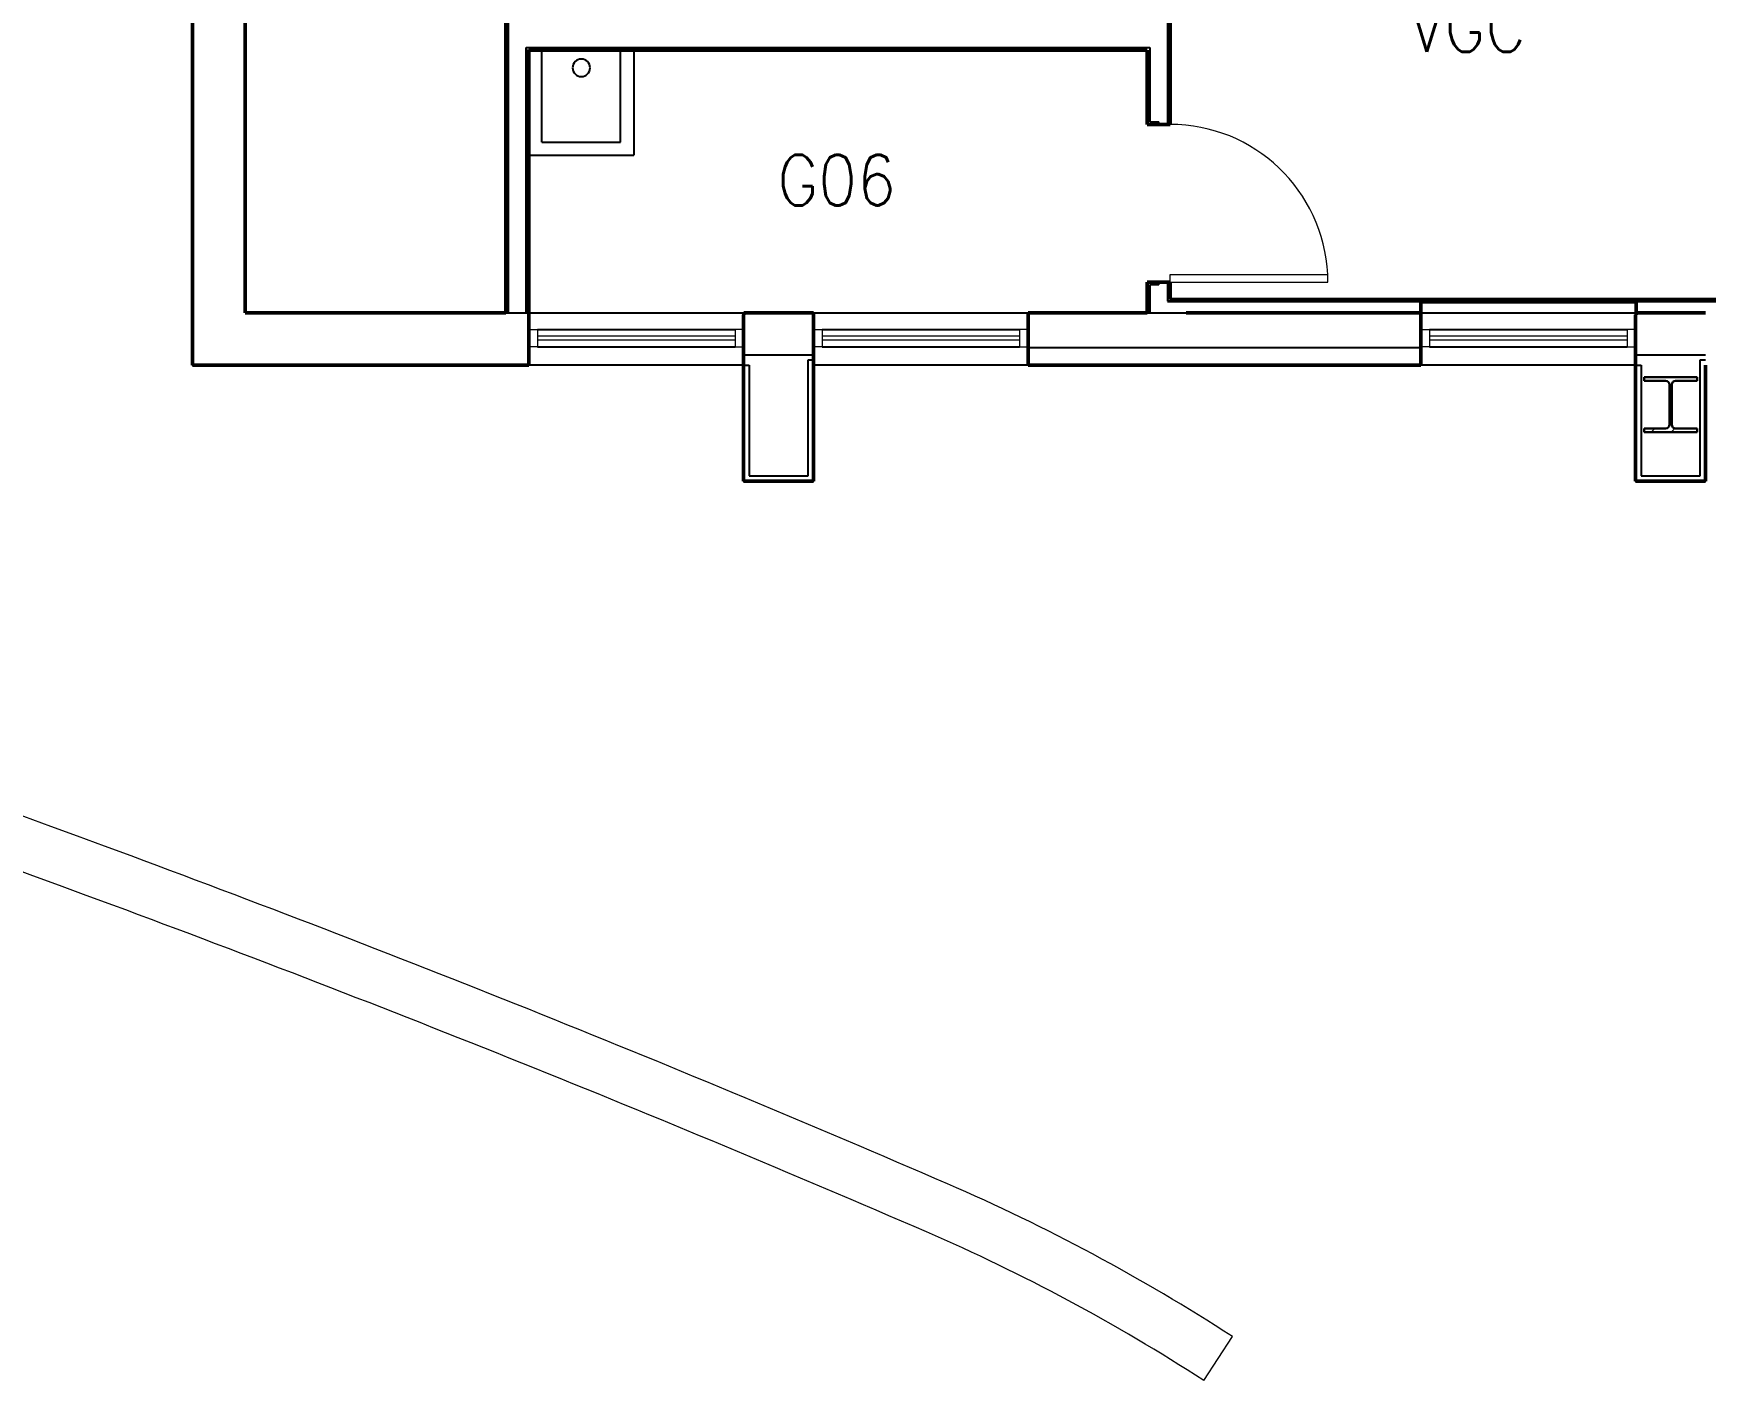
# Model space of a CAD drawing. Header units: inches. Extents: x -460 to 10305, y -938 to 5356.
# Drawn here: x -36.1 to 346.3, y -228.8 to 79.1 of the extents above; entities that cross this region are included whole.
import ezdxf
from ezdxf.enums import TextEntityAlignment as Align

# ---------------------------------------------------------------- set-up
doc = ezdxf.new("R2010")
doc.units = ezdxf.units.IN
doc.header["$MEASUREMENT"] = 0
doc.set_wipeout_variables(frame=1)
doc.layers.add('01-0263-G-DWG-BFP-ARCH$0$SP-COLUMNS', color=40, linetype='Continuous', lineweight=13)
doc.layers.add('01-0263-G-DWG-BFP-ARCH$0$SP-HIDDEN', color=143, linetype='Continuous', lineweight=9)
for name, color, linetype in [('01-0263-G-DWG-BFP-ARCH$0$SP-DOOR', 5, 'Continuous'), ('01-0263-G-DWG-BFP-ARCH$0$SP-FIXT', 35, 'Continuous'), ('01-0263-G-DWG-BFP-ARCH$0$SP-GROSS', 30, 'Continuous'), ('01-0263-G-DWG-BFP-ARCH$0$SP-RMNO', 7, 'Continuous'), ('01-0263-G-DWG-BFP-ARCH$0$SP-ROOM', 7, 'Continuous'), ('01-0263-G-DWG-BFP-ARCH$0$SP-WALL', 7, 'Continuous'), ('01-0263-G-DWG-BFP-ARCH$0$SP-WINDOW', 6, 'Continuous')]:
    doc.layers.add(name, color=color, linetype=linetype)
doc.layers.get('01-0263-G-DWG-BFP-ARCH$0$SP-ROOM').off()
doc.styles.add('01-0263-G-DWG-BFP-ARCH$0$ROMANS', font='ROMANS.shx', dxfattribs={"width": 0.9})

# ---------------------------------------------------------------- blocks, each defined once
blk = doc.blocks.new('01-0263-G-DWG-BFP-ARCH$0$W-Wide Flange-Column - W12X87-V37-GROUND FLOOR - PROPOSED')
at = {"layer": '01-0263-G-DWG-BFP-ARCH$0$SP-COLUMNS', "lineweight": 9}
h = blk.add_hatch(dxfattribs=at)
h.set_pattern_fill('FP_48', color=256, style=0, pattern_type=2)
h.set_pattern_definition([(45, (370.6, 728.028), (-9.50352, 9.50352), []), (45, (370.6, 742.428), (-9.50352, 9.50352), [])])
h.paths.add_polyline_path([(-6.06, -6.27), (6.06, -6.27), (6.06, -5.46), (1.14, -5.46), (0.7, -5.34), (0.38, -5.02), (0.26, -4.58), (0.26, 4.58), (0.38, 5.02), (0.7, 5.34), (1.14, 5.45), (6.06, 5.45), (6.06, 6.26), (-6.06, 6.26), (-6.06, 5.45), (-1.14, 5.45), (-0.7, 5.34), (-0.38, 5.02), (-0.26, 4.58), (-0.26, -4.58), (-0.38, -5.02), (-0.7, -5.34), (-1.14, -5.46), (-6.06, -5.46)], flags=0)
at = {"layer": '01-0263-G-DWG-BFP-ARCH$0$SP-COLUMNS', "lineweight": 30}
for p, q in [((6.06, 6.26), (-6.06, 6.26)), ((-6.06, 6.26), (-6.06, 5.45)), ((-6.06, 5.45), (-1.14, 5.45)), ((-0.26, 4.58), (-0.26, -4.58)), ((0.26, -4.58), (0.26, 4.58)), ((1.14, 5.45), (6.06, 5.45)), ((6.06, 5.45), (6.06, 6.26)), ((-1.14, -5.46), (-6.06, -5.46)), ((-6.06, -5.46), (-6.06, -6.27)), ((-6.06, -6.27), (6.06, -6.27)), ((6.06, -5.46), (1.14, -5.46)), ((6.06, -6.27), (6.06, -5.46))]:
    blk.add_line(p, q, dxfattribs=at)
for centre, start, end in [((-1.14, 4.58), 0, 90), ((1.14, 4.58), 90, 180), ((-1.14, -4.58), 270, 0), ((1.14, -4.58), 180, 270)]:
    blk.add_arc(centre, 0.878, start, end, dxfattribs=at)
blk = doc.blocks.new('01-0263-G-DWG-BFP-ARCH$0$Single-Flush - 36_ x 84_-4530760-GROUND FLOOR - PROPOSED')
at = {"layer": '01-0263-G-DWG-BFP-ARCH$0$SP-DOOR', "lineweight": 20}
for p, q in [((16.25, 2.62), (16.25, 38.65)), ((18, 38.65), (16.25, 38.65)), ((18, 2.62), (18, 38.65)), ((18, 2.62), (16.25, 2.62))]:
    blk.add_line(p, q, dxfattribs=at)
at = {"layer": '01-0263-G-DWG-BFP-ARCH$0$SP-DOOR', "lineweight": 9}
blk.add_arc((18, 2.62), 36.07, 92.7812, 180, dxfattribs=at)
blk = doc.blocks.new('01-0263-G-DWG-BFP-ARCH$0$Sink-Mop-2D - Sink-Mop-2D-2480406-GROUND FLOOR - PROPOSED')
at = {"layer": '01-0263-G-DWG-BFP-ARCH$0$SP-FIXT'}
for p, q in [((3, -21), (3, 0)), ((21, -21), (21, 0)), ((24, 0), (24, -24)), ((3, -21), (21, -21)), ((0, -24), (24, -24))]:
    blk.add_line(p, q, dxfattribs=at)
for start, end in [(360, 180), (180, 0)]:
    blk.add_arc((12, -4), 2, start, end, dxfattribs=at)
blk = doc.blocks.new('01-0263-G-DWG-BFP-ARCH$0$System Panel - INSULATED - GREEN TINT-4512860-GROUND FLOOR - PROPOSED')
at = {"layer": '01-0263-G-DWG-BFP-ARCH$0$SP-WINDOW', "lineweight": 13}
for p, q in [((-22.54875, 0.5), (22.54875, 0.5)), ((-22.54875, -0.5), (-22.54875, 0.5)), ((22.54875, -0.5), (22.54875, 0.5)), ((22.54875, -0.5), (-22.54875, -0.5))]:
    blk.add_line(p, q, dxfattribs=at)
blk = doc.blocks.new('01-0263-G-DWG-BFP-ARCH$0$System Panel - FLOAT GLASS - TEMPERED - CLEAR-4501024-GROUND FLOOR - PROPOSED')
at = {"layer": '01-0263-G-DWG-BFP-ARCH$0$SP-WINDOW', "lineweight": 13}
for p, q in [((-22.5975, 0.5), (22.5975, 0.5)), ((-22.5975, -0.5), (-22.5975, 0.5)), ((22.5975, -0.5), (22.5975, 0.5)), ((22.5975, -0.5), (-22.5975, -0.5))]:
    blk.add_line(p, q, dxfattribs=at)
blk = doc.blocks.new('01-0263-G-DWG-BFP-ARCH$0$System Panel - FLOAT GLASS - TEMPERED - CLEAR-5312391-GROUND FLOOR - PROPOSED')
at = {"layer": '01-0263-G-DWG-BFP-ARCH$0$SP-WINDOW', "lineweight": 13}
for p, q in [((-22.5975, 0.5), (22.5975, 0.5)), ((-22.5975, -0.5), (-22.5975, 0.5)), ((22.5975, -0.5), (22.5975, 0.5)), ((22.5975, -0.5), (-22.5975, -0.5))]:
    blk.add_line(p, q, dxfattribs=at)
blk = doc.blocks.new('01-0263-G-DWG-BFP-ARCH$0$FMGRM1')
at = {"style": '01-0263-G-DWG-BFP-ARCH$0$ROMANS', "width": 0.9}
for tag, p in [('RMAREA', (0, -0.2836)), ('DATA1', (0, -0.443)), ('DATA2', (0, -0.6024)), ('DATA3', (0, -0.7618)), ('DATA4', (0, -0.9213)), ('DATA5', (0, -1.0807))]:
    blk.add_attdef(tag, text='', height=0.1172, dxfattribs=at).set_placement(p, align=Align.CENTER)
at = {"linetype": 'Continuous'}
blk.add_wipeout([(-0.375, -0.125), (0.375, -0.125), (0.375, 0.125), (-0.375, 0.125)], dxfattribs=at)
at = {"layer": '01-0263-G-DWG-BFP-ARCH$0$SP-RMNO', "style": '01-0263-G-DWG-BFP-ARCH$0$ROMANS', "width": 0.9}
blk.add_attdef('RMNUMB', text='', height=0.16, dxfattribs=at).set_placement((0, 0), align=Align.MIDDLE)
blk = doc.blocks.new('01-0263-G-DWG-BFP-ARCH', base_point=(1295.16, 1352.86))
at = {"layer": '01-0263-G-DWG-BFP-ARCH$0$SP-HIDDEN'}
blk.add_line((1526.42, 1120.76), (1532.95, 1130.83), dxfattribs=at)
for centre, radius, start, end in [((-28.79, -2292.31), 3768, 69.657, 76.00997), ((-28.79, -2292.31), 3756, 69.657, 76.00997), ((-28.79, -2292.31), 3768, 66.59797, 69.657), ((-28.79, -2292.31), 3756, 66.59797, 69.657), ((1291.43, 758.26), 444, 57.0468, 66.598), ((1291.43, 758.26), 432, 57.0468, 66.598)]:
    blk.add_arc(centre, radius, start, end, dxfattribs=at)
at = {"layer": '01-0263-G-DWG-BFP-ARCH$0$SP-WALL', "lineweight": 50}
for p, q in [((1307.16, 1364.86), (1307.16, 1738.86)), ((1295.16, 1568.86), (1295.16, 1352.86)), ((1518.72, 1407.86), (1518.72, 1434.11)), ((1366.81, 1432.36), (1366.81, 1364.86)), ((1372.06, 1352.86), (1372.06, 1424.86)), ((1372.06, 1424.86), (1513.47, 1424.86)), ((1513.47, 1424.86), (1513.47, 1407.86)), ((1513.47, 1407.86), (1518.72, 1407.86)), ((1518.72, 1371.86), (1513.47, 1371.86)), ((1513.47, 1371.86), (1513.47, 1364.86)), ((1518.72, 1367.86), (1518.72, 1371.86)), ((1518.72, 1367.86), (1955.16, 1367.86)), ((1576.06, 1352.86), (1576.06, 1367.11)), ((1625.26, 1364.36), (1625.26, 1367.11)), ((1307.16, 1364.86), (1366.81, 1364.86)), ((1421.16, 1364.36), (1421.16, 1352.11)), ((1421.16, 1364.36), (1421.26, 1364.36)), ((1421.26, 1364.86), (1437.16, 1364.86)), ((1421.26, 1364.86), (1421.26, 1364.36)), ((1437.16, 1364.86), (1437.16, 1352.86)), ((1486.26, 1364.86), (1513.47, 1364.86)), ((1486.26, 1352.86), (1486.26, 1364.86)), ((1522.35, 1364.86), (1576.06, 1364.86)), ((1625.16, 1364.36), (1625.16, 1352.11)), ((1625.16, 1364.36), (1625.26, 1364.36)), ((1625.26, 1364.86), (1641.16, 1364.86)), ((1295.16, 1352.86), (1372.06, 1352.86)), ((1421.16, 1326.36), (1421.16, 1352.11)), ((1437.16, 1352.86), (1437.16, 1352.11)), ((1437.16, 1326.36), (1437.16, 1352.11)), ((1486.26, 1352.86), (1576.06, 1352.86)), ((1625.16, 1326.36), (1625.16, 1352.11)), ((1641.16, 1352.86), (1641.16, 1352.11)), ((1641.16, 1326.36), (1641.16, 1352.11)), ((1437.16, 1326.36), (1421.16, 1326.36)), ((1641.16, 1326.36), (1625.16, 1326.36))]:
    blk.add_line(p, q, dxfattribs=at)
at = {"layer": '01-0263-G-DWG-BFP-ARCH$0$SP-WALL'}
for p, q in [((1518.1, 1434.11), (1518.1, 1407.86)), ((1367.44, 1364.86), (1367.44, 1431.61)), ((1371.44, 1425.49), (1514.1, 1425.49)), ((1371.44, 1364.86), (1371.44, 1425.49)), ((1371.44, 1424.86), (1372.06, 1424.86)), ((1514.1, 1425.49), (1514.1, 1408.49)), ((1514.1, 1408.49), (1516.1, 1408.49)), ((1516.1, 1407.86), (1516.1, 1408.49)), ((1514.1, 1371.24), (1514.1, 1364.86)), ((1516.1, 1371.24), (1514.1, 1371.24)), ((1516.1, 1371.24), (1516.1, 1371.86)), ((1518.1, 1371.86), (1518.1, 1367.49)), ((1955.66, 1367.49), (1518.1, 1367.49)), ((1956.16, 1367.36), (1518.1, 1367.36)), ((1625.26, 1367.11), (1576.06, 1367.11)), ((1366.81, 1364.86), (1421.26, 1364.86)), ((1421.26, 1364.36), (1421.26, 1355.24)), ((1437.16, 1364.86), (1486.26, 1364.86)), ((1513.47, 1364.86), (1522.35, 1364.86)), ((1576.06, 1364.86), (1625.26, 1364.86)), ((1625.26, 1364.36), (1625.26, 1355.24)), ((1421.26, 1355.24), (1437.16, 1355.24)), ((1421.26, 1354.11), (1421.26, 1352.86)), ((1435.91, 1352.86), (1435.91, 1354.11)), ((1435.91, 1354.11), (1437.16, 1354.11)), ((1576.06, 1356.86), (1486.26, 1356.86)), ((1625.26, 1355.24), (1641.16, 1355.24)), ((1625.26, 1354.11), (1625.26, 1352.86)), ((1639.91, 1352.86), (1639.91, 1354.11)), ((1639.91, 1354.11), (1641.16, 1354.11)), ((1421.16, 1352.86), (1372.06, 1352.86)), ((1421.26, 1352.86), (1422.41, 1352.86)), ((1422.41, 1352.86), (1422.41, 1352.11)), ((1422.41, 1352.11), (1422.41, 1327.61)), ((1435.91, 1352.11), (1435.91, 1352.86)), ((1435.91, 1327.61), (1435.91, 1352.11)), ((1486.26, 1352.86), (1437.16, 1352.86)), ((1625.16, 1352.86), (1576.06, 1352.86)), ((1625.26, 1352.86), (1626.41, 1352.86)), ((1626.41, 1352.86), (1626.41, 1352.11)), ((1626.41, 1352.11), (1626.41, 1327.61)), ((1639.91, 1352.11), (1639.91, 1352.86)), ((1639.91, 1327.61), (1639.91, 1352.11)), ((1422.41, 1327.61), (1435.91, 1327.61)), ((1626.41, 1327.61), (1639.91, 1327.61))]:
    blk.add_line(p, q, dxfattribs=at)
at = {"layer": '01-0263-G-DWG-BFP-ARCH$0$SP-WINDOW', "lineweight": 20, "extrusion": (0, 0, -1)}
for p, q in [((1372.06, 1361.07), (1374.06, 1361.07)), ((1372.06, 1361.07), (1372.06, 1357.07)), ((1374.06, 1361.07), (1374.06, 1357.07)), ((1437.16, 1361.07), (1439.16, 1361.07)), ((1437.16, 1361.07), (1437.16, 1357.07)), ((1439.16, 1361.07), (1439.16, 1357.07)), ((1576.06, 1361.07), (1578.06, 1361.07)), ((1576.06, 1361.07), (1576.06, 1357.07)), ((1578.06, 1361.07), (1578.06, 1357.07)), ((1374.06, 1357.07), (1372.06, 1357.07)), ((1439.16, 1357.07), (1437.16, 1357.07)), ((1578.06, 1357.07), (1576.06, 1357.07))]:
    blk.add_line(p, q, dxfattribs=at)
at = {"layer": '01-0263-G-DWG-BFP-ARCH$0$SP-WINDOW'}
for p, q in [((1374.06, 1361.07), (1419.26, 1361.07)), ((1439.16, 1361.07), (1484.26, 1361.07)), ((1578.06, 1361.07), (1623.26, 1361.07)), ((1374.06, 1357.07), (1419.26, 1357.07)), ((1439.16, 1357.07), (1484.26, 1357.07)), ((1578.06, 1357.07), (1623.26, 1357.07))]:
    blk.add_line(p, q, dxfattribs=at)
at = {"layer": '01-0263-G-DWG-BFP-ARCH$0$SP-WINDOW', "lineweight": 20}
for p, q in [((1421.26, 1361.07), (1419.26, 1361.07)), ((1419.26, 1361.07), (1419.26, 1357.07)), ((1421.26, 1361.07), (1421.26, 1357.07)), ((1486.26, 1361.07), (1484.26, 1361.07)), ((1484.26, 1361.07), (1484.26, 1357.07)), ((1486.26, 1361.07), (1486.26, 1357.07)), ((1625.26, 1361.07), (1623.26, 1361.07)), ((1623.26, 1361.07), (1623.26, 1357.07)), ((1625.26, 1361.07), (1625.26, 1357.07)), ((1419.26, 1357.07), (1421.26, 1357.07)), ((1484.26, 1357.07), (1486.26, 1357.07)), ((1623.26, 1357.07), (1625.26, 1357.07))]:
    blk.add_line(p, q, dxfattribs=at)
at = {"layer": '01-0263-G-DWG-BFP-ARCH$0$SP-COLUMNS'}
blk.add_blockref('01-0263-G-DWG-BFP-ARCH$0$W-Wide Flange-Column - W12X87-V37-GROUND FLOOR - PROPOSED', (1633.16, 1343.86), dxfattribs=at)
at = {"layer": '01-0263-G-DWG-BFP-ARCH$0$SP-DOOR', "rotation": 269.9999999999999}
blk.add_blockref('01-0263-G-DWG-BFP-ARCH$0$Single-Flush - 36_ x 84_-4530760-GROUND FLOOR - PROPOSED', (1516.1, 1389.86), dxfattribs=at)
at = {"layer": '01-0263-G-DWG-BFP-ARCH$0$SP-FIXT'}
blk.add_blockref('01-0263-G-DWG-BFP-ARCH$0$Sink-Mop-2D - Sink-Mop-2D-2480406-GROUND FLOOR - PROPOSED', (1372.06, 1424.86), dxfattribs=at)
at = {"layer": '01-0263-G-DWG-BFP-ARCH$0$SP-ROOM'}
ref = blk.add_blockref('01-0263-G-DWG-BFP-ARCH$0$FMGRM1', (1586.78, 1430.29), dxfattribs=dict(at, xscale=72, yscale=72, zscale=72))
ref.add_attrib('RMNUMB', 'VGC', dxfattribs={"layer": '01-0263-G-DWG-BFP-ARCH$0$SP-RMNO', "height": 11.52, "style": '01-0263-G-DWG-BFP-ARCH$0$ROMANS', "width": 0.9}).set_placement((1586.78, 1430.29), align=Align.MIDDLE)
ref = blk.add_blockref('01-0263-G-DWG-BFP-ARCH$0$FMGRM1', (1442.45, 1395.17), dxfattribs=dict(at, xscale=72, yscale=72, zscale=72))
ref.add_attrib('RMNUMB', 'G06', dxfattribs={"layer": '01-0263-G-DWG-BFP-ARCH$0$SP-RMNO', "height": 11.52, "style": '01-0263-G-DWG-BFP-ARCH$0$ROMANS', "width": 0.9}).set_placement((1442.45, 1395.17), align=Align.MIDDLE)
at = {"layer": '01-0263-G-DWG-BFP-ARCH$0$SP-WINDOW', "lineweight": 13, "rotation": 180}
for name, p in [('01-0263-G-DWG-BFP-ARCH$0$System Panel - FLOAT GLASS - TEMPERED - CLEAR-4501024-GROUND FLOOR - PROPOSED', (1396.66, 1359.07)), ('01-0263-G-DWG-BFP-ARCH$0$System Panel - INSULATED - GREEN TINT-4512860-GROUND FLOOR - PROPOSED', (1461.71, 1359.07)), ('01-0263-G-DWG-BFP-ARCH$0$System Panel - FLOAT GLASS - TEMPERED - CLEAR-5312391-GROUND FLOOR - PROPOSED', (1600.66, 1359.07))]:
    blk.add_blockref(name, p, dxfattribs=at)
at = {"layer": '01-0263-G-DWG-BFP-ARCH$0$SP-GROSS'}
blk.add_lwpolyline([(1641.19, 1352.81), (1641.16, 1326.36), (1625.16, 1326.36), (1625.26, 1352.86), (1437.16, 1352.86), (1437.16, 1326.36), (1421.16, 1326.36), (1421.16, 1352.86), (1295.16, 1352.86), (1295.16, 1568.86)], dxfattribs=at)

msp = doc.modelspace()

# ---------------------------------------------------------------- block references
msp.add_blockref('01-0263-G-DWG-BFP-ARCH', (0.26, 3.26))

doc.saveas('drawing.dxf')
